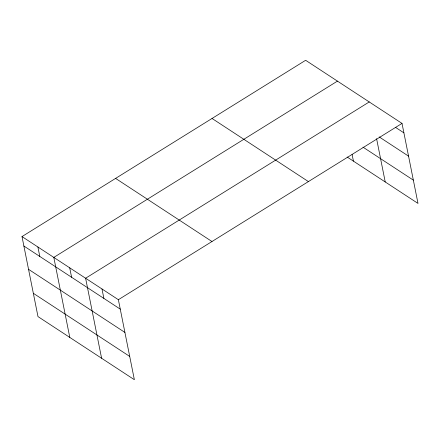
<?xml version="1.0" encoding="UTF-8"?>
<svg xmlns="http://www.w3.org/2000/svg" width="440" height="440" viewBox="0 0 440 440"><rect width="100%" height="100%" fill="white"/><g stroke="black" fill="none" stroke-linecap="round" stroke-linejoin="round"><path stroke-width="0.66" d="M22 236.577L118.377 299.701L134.365 379.709L37.989 316.591L22 236.577L305.635 60.291L402.012 123.409L418 203.423L347.177 157.041M337.442 81.12L53.807 257.406L69.795 337.42M369.243 101.948L85.608 278.24L101.596 358.248M118.377 299.701L402.012 123.409M395.428 127.309L403.898 132.858M379.175 136.901L408.551 156.145M362.973 147.142L413.347 180.136M212.036 118.465L308.413 181.588M115.599 178.404L211.976 241.522M23.887 246.026L120.269 309.144M28.54 269.313L124.922 332.431M33.336 293.304L129.712 356.422M376.585 138.683L385.231 181.962M352.099 154.479L353.425 161.134M101.992 288.97L103.884 298.414M69.707 267.822L71.594 277.272M37.901 246.994L39.792 256.443"/></g></svg>
